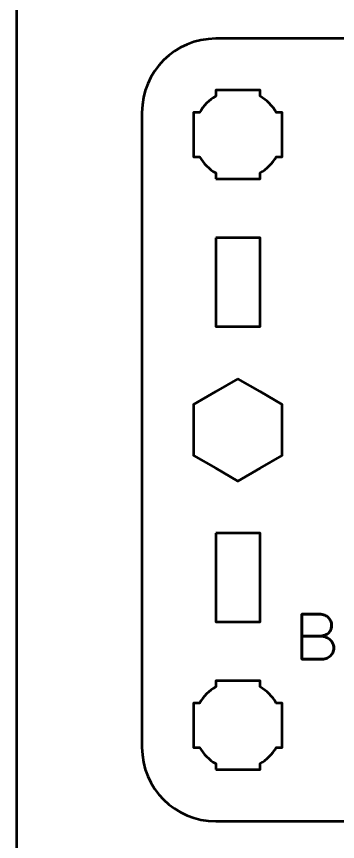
# Model space of a CAD drawing. Header units: centimetres. Extents: x -21 to 0, y -29.7 to 0.
# Drawn here: x -21 to -18.83, y -11.54 to -5.95 of the extents above; entities that cross this region are included whole.
import ezdxf

# ---------------------------------------------------------------- set-up
doc = ezdxf.new("R2010")
doc.units = ezdxf.units.CM
doc.header["$MEASUREMENT"] = 0
doc.layers.add('Layer 1', color=7, linetype='Continuous')

msp = doc.modelspace()

# ---------------------------------------------------------------- linework, layer by layer
at = {"layer": 'Layer 1', "color": 1, "lineweight": 53}
msp.add_open_spline([(-21.00003, -29.19995), (-21.00003, -29.19995), (-21.00003, -1.69992), (-21.00003, -1.69992), (-21.00003, -1.69992), (-21.00003, -1.61709), (-20.93286, -1.54992), (-20.85003, -1.54992), (-20.85003, -1.54992), (-20.7672, -1.54992), (-20.70003, -1.48275), (-20.70003, -1.39992), (-20.70003, -1.39992), (-20.70003, -1.31709), (-20.7672, -1.24992), (-20.85003, -1.24992), (-20.85003, -1.24992), (-20.93286, -1.24992), (-21.00003, -1.18275), (-21.00003, -1.09992), (-21.00003, -1.09992), (-21.00003, -1.09992), (-21.00003, -0.49992), (-21.00003, -0.49992), (-21.00003, -0.49992), (-21.00003, -0.22295), (-20.77694, 0.00004), (-20.49994, 0.00004), (-20.49994, 0.00004), (-20.49994, 0.00004), (-0.50008, 0.00004), (-0.50008, 0.00004), (-0.50008, 0.00004), (-0.22294, 0.00004), (0.00002, -0.22295), (0.00002, -0.49992), (0.00002, -0.49992), (0.00002, -0.49992), (0.00002, -29.19995), (0.00002, -29.19995), (0.00002, -29.19995), (0.00002, -29.47695), (-0.22294, -29.70004), (-0.50008, -29.70004), (-0.50008, -29.70004), (-0.50008, -29.70004), (-20.49994, -29.70004), (-20.49994, -29.70004), (-20.49994, -29.70004), (-20.77694, -29.70004), (-21.00003, -29.47695), (-21.00003, -29.19995)], degree=3, knots=[0, 0, 0, 0, 0.0769231, 0.0769231, 0.0769231, 0.0769231, 0.1538462, 0.1538462, 0.1538462, 0.1538462, 0.2307692, 0.2307692, 0.2307692, 0.2307692, 0.3076923, 0.3076923, 0.3076923, 0.3076923, 0.3846154, 0.3846154, 0.3846154, 0.3846154, 0.4615385, 0.4615385, 0.4615385, 0.4615385, 0.5384615, 0.5384615, 0.5384615, 0.5384615, 0.6153846, 0.6153846, 0.6153846, 0.6153846, 0.6923077, 0.6923077, 0.6923077, 0.6923077, 0.7692308, 0.7692308, 0.7692308, 0.7692308, 0.8461538, 0.8461538, 0.8461538, 0.8461538, 0.9230769, 0.9230769, 0.9230769, 0.9230769, 1, 1, 1, 1], dxfattribs=at)
at = {"layer": 'Layer 1', "color": 3, "lineweight": 53}
msp.add_open_spline([(-19.64992, -6.09997), (-19.64992, -6.09997), (-15.35005, -6.09997), (-15.35005, -6.09997), (-15.35005, -6.09997), (-15.07291, -6.09997), (-14.84995, -6.32306), (-14.84995, -6.60006), (-14.84995, -6.60006), (-14.84995, -6.60006), (-14.84995, -10.89993), (-14.84995, -10.89993), (-14.84995, -10.89993), (-14.84995, -11.17707), (-15.07291, -11.40003), (-15.35005, -11.40003), (-15.35005, -11.40003), (-15.35005, -11.40003), (-19.64992, -11.40003), (-19.64992, -11.40003), (-19.64992, -11.40003), (-19.92692, -11.40003), (-20.15001, -11.17707), (-20.15001, -10.89993), (-20.15001, -10.89993), (-20.15001, -10.89993), (-20.15001, -6.60006), (-20.15001, -6.60006), (-20.15001, -6.60006), (-20.15001, -6.32306), (-19.92692, -6.09997), (-19.64992, -6.09997)], degree=3, knots=[0, 0, 0, 0, 0.125, 0.125, 0.125, 0.125, 0.25, 0.25, 0.25, 0.25, 0.375, 0.375, 0.375, 0.375, 0.5, 0.5, 0.5, 0.5, 0.625, 0.625, 0.625, 0.625, 0.75, 0.75, 0.75, 0.75, 0.875, 0.875, 0.875, 0.875, 1, 1, 1, 1], dxfattribs=at)
at = {"layer": 'Layer 1', "lineweight": 53}
for points, knots in [([(-19.64997, -7.05006), (-19.64997, -7.05006), (-19.64997, -7.00988), (-19.64997, -7.00988), (-19.64997, -7.00988), (-19.69551, -6.98355), (-19.73347, -6.9456), (-19.75982, -6.90007), (-19.75982, -6.90007), (-19.75982, -6.90007), (-19.79997, -6.90007), (-19.79997, -6.90007), (-19.79997, -6.90007), (-19.79997, -6.90007), (-19.79997, -6.75155), (-19.79997, -6.75155), (-19.79997, -6.75155), (-19.79997, -6.75155), (-19.79999, -6.75), (-19.79999, -6.75), (-19.79999, -6.75), (-19.79999, -6.75), (-19.79997, -6.74845), (-19.79997, -6.74845), (-19.79997, -6.74845), (-19.79997, -6.74845), (-19.79997, -6.60006), (-19.79997, -6.60006), (-19.79997, -6.60006), (-19.79997, -6.60006), (-19.75987, -6.60006), (-19.75987, -6.60006), (-19.75987, -6.60006), (-19.73352, -6.55449), (-19.69553, -6.51649), (-19.64997, -6.49013), (-19.64997, -6.49013), (-19.64997, -6.49013), (-19.64997, -6.45005), (-19.64997, -6.45005), (-19.64997, -6.45005), (-19.64997, -6.45005), (-19.50463, -6.45005), (-19.50463, -6.45005), (-19.50463, -6.45005), (-19.50463, -6.45005), (-19.49999, -6.44999), (-19.49999, -6.44999), (-19.49999, -6.44999), (-19.49999, -6.44999), (-19.49534, -6.45005), (-19.49534, -6.45005), (-19.49534, -6.45005), (-19.49534, -6.45005), (-19.34996, -6.45005), (-19.34996, -6.45005), (-19.34996, -6.45005), (-19.34996, -6.45005), (-19.34996, -6.49013), (-19.34996, -6.49013), (-19.34996, -6.49013), (-19.30439, -6.51649), (-19.26642, -6.55449), (-19.24008, -6.60006), (-19.24008, -6.60006), (-19.24008, -6.60006), (-19.19996, -6.60006), (-19.19996, -6.60006), (-19.19996, -6.60006), (-19.19996, -6.60006), (-19.19996, -6.90007), (-19.19996, -6.90007), (-19.19996, -6.90007), (-19.19996, -6.90007), (-19.24013, -6.90007), (-19.24013, -6.90007), (-19.24013, -6.90007), (-19.26647, -6.9456), (-19.30443, -6.98355), (-19.34996, -7.00988), (-19.34996, -7.00988), (-19.34996, -7.00988), (-19.34996, -7.05006), (-19.34996, -7.05006), (-19.34996, -7.05006), (-19.34996, -7.05006), (-19.64997, -7.05006), (-19.64997, -7.05006)], [0, 0, 0, 0, 0.0454545, 0.0454545, 0.0454545, 0.0454545, 0.0909091, 0.0909091, 0.0909091, 0.0909091, 0.1363636, 0.1363636, 0.1363636, 0.1363636, 0.1818182, 0.1818182, 0.1818182, 0.1818182, 0.2272727, 0.2272727, 0.2272727, 0.2272727, 0.2727273, 0.2727273, 0.2727273, 0.2727273, 0.3181818, 0.3181818, 0.3181818, 0.3181818, 0.3636364, 0.3636364, 0.3636364, 0.3636364, 0.4090909, 0.4090909, 0.4090909, 0.4090909, 0.4545455, 0.4545455, 0.4545455, 0.4545455, 0.5, 0.5, 0.5, 0.5, 0.5454545, 0.5454545, 0.5454545, 0.5454545, 0.5909091, 0.5909091, 0.5909091, 0.5909091, 0.6363636, 0.6363636, 0.6363636, 0.6363636, 0.6818182, 0.6818182, 0.6818182, 0.6818182, 0.7272727, 0.7272727, 0.7272727, 0.7272727, 0.7727273, 0.7727273, 0.7727273, 0.7727273, 0.8181818, 0.8181818, 0.8181818, 0.8181818, 0.8636364, 0.8636364, 0.8636364, 0.8636364, 0.9090909, 0.9090909, 0.9090909, 0.9090909, 0.9545455, 0.9545455, 0.9545455, 0.9545455, 1, 1, 1, 1]), ([(-19.64992, -7.45001), (-19.64992, -7.45001), (-19.34991, -7.45001), (-19.34991, -7.45001), (-19.34991, -7.45001), (-19.34991, -7.45001), (-19.34991, -8.05002), (-19.34991, -8.05002), (-19.34991, -8.05002), (-19.34991, -8.05002), (-19.64992, -8.05002), (-19.64992, -8.05002), (-19.64992, -8.05002), (-19.64992, -8.05002), (-19.64992, -7.45001), (-19.64992, -7.45001)], [0, 0, 0, 0, 0.25, 0.25, 0.25, 0.25, 0.5, 0.5, 0.5, 0.5, 0.75, 0.75, 0.75, 0.75, 1, 1, 1, 1]), ([(-19.49998, -8.40359), (-19.49998, -8.40359), (-19.34998, -8.49019), (-19.34998, -8.49019), (-19.34998, -8.49019), (-19.34998, -8.49019), (-19.19998, -8.5768), (-19.19998, -8.5768), (-19.19998, -8.5768), (-19.19998, -8.5768), (-19.19998, -8.75), (-19.19998, -8.75), (-19.19998, -8.75), (-19.19998, -8.75), (-19.19998, -8.9232), (-19.19998, -8.9232), (-19.19998, -8.9232), (-19.19998, -8.9232), (-19.34998, -9.00981), (-19.34998, -9.00981), (-19.34998, -9.00981), (-19.34998, -9.00981), (-19.49998, -9.09641), (-19.49998, -9.09641), (-19.49998, -9.09641), (-19.49998, -9.09641), (-19.64998, -9.00981), (-19.64998, -9.00981), (-19.64998, -9.00981), (-19.64998, -9.00981), (-19.79998, -8.9232), (-19.79998, -8.9232), (-19.79998, -8.9232), (-19.79998, -8.9232), (-19.79998, -8.75), (-19.79998, -8.75), (-19.79998, -8.75), (-19.79998, -8.75), (-19.79998, -8.5768), (-19.79998, -8.5768), (-19.79998, -8.5768), (-19.79998, -8.5768), (-19.64998, -8.49019), (-19.64998, -8.49019), (-19.64998, -8.49019), (-19.64998, -8.49019), (-19.49998, -8.40359), (-19.49998, -8.40359)], [0, 0, 0, 0, 0.0833333, 0.0833333, 0.0833333, 0.0833333, 0.1666667, 0.1666667, 0.1666667, 0.1666667, 0.25, 0.25, 0.25, 0.25, 0.3333333, 0.3333333, 0.3333333, 0.3333333, 0.4166667, 0.4166667, 0.4166667, 0.4166667, 0.5, 0.5, 0.5, 0.5, 0.5833333, 0.5833333, 0.5833333, 0.5833333, 0.6666667, 0.6666667, 0.6666667, 0.6666667, 0.75, 0.75, 0.75, 0.75, 0.8333333, 0.8333333, 0.8333333, 0.8333333, 0.9166667, 0.9166667, 0.9166667, 0.9166667, 1, 1, 1, 1]), ([(-19.64992, -9.44998), (-19.64992, -9.44998), (-19.34991, -9.44998), (-19.34991, -9.44998), (-19.34991, -9.44998), (-19.34991, -9.44998), (-19.34991, -10.04998), (-19.34991, -10.04998), (-19.34991, -10.04998), (-19.34991, -10.04998), (-19.64992, -10.04998), (-19.64992, -10.04998), (-19.64992, -10.04998), (-19.64992, -10.04998), (-19.64992, -9.44998), (-19.64992, -9.44998)], [0, 0, 0, 0, 0.25, 0.25, 0.25, 0.25, 0.5, 0.5, 0.5, 0.5, 0.75, 0.75, 0.75, 0.75, 1, 1, 1, 1]), ([(-19.64997, -11.05006), (-19.64997, -11.05006), (-19.64997, -11.00988), (-19.64997, -11.00988), (-19.64997, -11.00988), (-19.69551, -10.98355), (-19.73347, -10.9456), (-19.75982, -10.90007), (-19.75982, -10.90007), (-19.75982, -10.90007), (-19.79997, -10.90007), (-19.79997, -10.90007), (-19.79997, -10.90007), (-19.79997, -10.90007), (-19.79997, -10.75155), (-19.79997, -10.75155), (-19.79997, -10.75155), (-19.79997, -10.75155), (-19.79999, -10.75), (-19.79999, -10.75), (-19.79999, -10.75), (-19.79999, -10.75), (-19.79997, -10.74845), (-19.79997, -10.74845), (-19.79997, -10.74845), (-19.79997, -10.74845), (-19.79997, -10.60006), (-19.79997, -10.60006), (-19.79997, -10.60006), (-19.79997, -10.60006), (-19.75987, -10.60006), (-19.75987, -10.60006), (-19.75987, -10.60006), (-19.73352, -10.55449), (-19.69553, -10.51649), (-19.64997, -10.49013), (-19.64997, -10.49013), (-19.64997, -10.49013), (-19.64997, -10.45005), (-19.64997, -10.45005), (-19.64997, -10.45005), (-19.64997, -10.45005), (-19.50463, -10.45005), (-19.50463, -10.45005), (-19.50463, -10.45005), (-19.50463, -10.45005), (-19.49999, -10.44999), (-19.49999, -10.44999), (-19.49999, -10.44999), (-19.49999, -10.44999), (-19.49534, -10.45005), (-19.49534, -10.45005), (-19.49534, -10.45005), (-19.49534, -10.45005), (-19.34996, -10.45005), (-19.34996, -10.45005), (-19.34996, -10.45005), (-19.34996, -10.45005), (-19.34996, -10.49013), (-19.34996, -10.49013), (-19.34996, -10.49013), (-19.30439, -10.51649), (-19.26642, -10.55449), (-19.24008, -10.60006), (-19.24008, -10.60006), (-19.24008, -10.60006), (-19.19996, -10.60006), (-19.19996, -10.60006), (-19.19996, -10.60006), (-19.19996, -10.60006), (-19.19996, -10.90007), (-19.19996, -10.90007), (-19.19996, -10.90007), (-19.19996, -10.90007), (-19.24013, -10.90007), (-19.24013, -10.90007), (-19.24013, -10.90007), (-19.26647, -10.9456), (-19.30443, -10.98355), (-19.34996, -11.00988), (-19.34996, -11.00988), (-19.34996, -11.00988), (-19.34996, -11.05006), (-19.34996, -11.05006), (-19.34996, -11.05006), (-19.34996, -11.05006), (-19.64997, -11.05006), (-19.64997, -11.05006)], [0, 0, 0, 0, 0.0454545, 0.0454545, 0.0454545, 0.0454545, 0.0909091, 0.0909091, 0.0909091, 0.0909091, 0.1363636, 0.1363636, 0.1363636, 0.1363636, 0.1818182, 0.1818182, 0.1818182, 0.1818182, 0.2272727, 0.2272727, 0.2272727, 0.2272727, 0.2727273, 0.2727273, 0.2727273, 0.2727273, 0.3181818, 0.3181818, 0.3181818, 0.3181818, 0.3636364, 0.3636364, 0.3636364, 0.3636364, 0.4090909, 0.4090909, 0.4090909, 0.4090909, 0.4545455, 0.4545455, 0.4545455, 0.4545455, 0.5, 0.5, 0.5, 0.5, 0.5454545, 0.5454545, 0.5454545, 0.5454545, 0.5909091, 0.5909091, 0.5909091, 0.5909091, 0.6363636, 0.6363636, 0.6363636, 0.6363636, 0.6818182, 0.6818182, 0.6818182, 0.6818182, 0.7272727, 0.7272727, 0.7272727, 0.7272727, 0.7727273, 0.7727273, 0.7727273, 0.7727273, 0.8181818, 0.8181818, 0.8181818, 0.8181818, 0.8636364, 0.8636364, 0.8636364, 0.8636364, 0.9090909, 0.9090909, 0.9090909, 0.9090909, 0.9545455, 0.9545455, 0.9545455, 0.9545455, 1, 1, 1, 1])]:
    msp.add_open_spline(points, degree=3, knots=knots, dxfattribs=at)
at = {"layer": 'Layer 1', "color": 5, "lineweight": 53}
msp.add_open_spline([(-19.06697, -10.14636), (-19.06697, -10.14636), (-18.94971, -10.14636), (-18.94971, -10.14636), (-18.94971, -10.14636), (-18.93447, -10.14629), (-18.92149, -10.14418), (-18.91055, -10.14001), (-18.91055, -10.14001), (-18.89968, -10.13592), (-18.89087, -10.13035), (-18.88402, -10.12336), (-18.88402, -10.12336), (-18.87718, -10.11638), (-18.87224, -10.10848), (-18.86913, -10.09973), (-18.86913, -10.09973), (-18.8661, -10.09105), (-18.86469, -10.08202), (-18.86504, -10.07271), (-18.86504, -10.07271), (-18.86547, -10.06339), (-18.86744, -10.05436), (-18.87097, -10.04554), (-18.87097, -10.04554), (-18.87443, -10.03672), (-18.87965, -10.02875), (-18.88649, -10.02162), (-18.88649, -10.02162), (-18.89333, -10.0145), (-18.90187, -10.00885), (-18.91224, -10.00469), (-18.91224, -10.00469), (-18.92262, -10.00046), (-18.93482, -9.99827), (-18.94886, -9.9982), (-18.94886, -9.9982), (-18.94886, -9.9982), (-19.06697, -9.9982), (-19.06697, -9.9982), (-19.06697, -9.9982), (-19.06697, -9.9982), (-19.06697, -10.30342), (-19.06697, -10.30342), (-19.06697, -10.30342), (-19.06697, -10.30342), (-18.93701, -10.30342), (-18.93701, -10.30342), (-18.93701, -10.30342), (-18.92487, -10.30342), (-18.91358, -10.30166), (-18.90314, -10.2982), (-18.90314, -10.2982), (-18.8927, -10.29467), (-18.8836, -10.28966), (-18.8757, -10.28296), (-18.8757, -10.28296), (-18.86786, -10.27633), (-18.86173, -10.26828), (-18.85735, -10.25876), (-18.85735, -10.25876), (-18.85298, -10.24923), (-18.85072, -10.23844), (-18.85065, -10.22637), (-18.85065, -10.22637), (-18.85093, -10.21424), (-18.85347, -10.2033), (-18.85834, -10.1935), (-18.85834, -10.1935), (-18.86321, -10.18369), (-18.86998, -10.17529), (-18.87873, -10.16824), (-18.87873, -10.16824), (-18.88748, -10.16125), (-18.89792, -10.15582), (-18.90992, -10.15208), (-18.90992, -10.15208), (-18.92191, -10.14834), (-18.93517, -10.14644), (-18.94971, -10.14636), (-18.94971, -10.14636), (-18.93517, -10.14644), (-18.92191, -10.14834), (-18.90992, -10.15208), (-18.90992, -10.15208), (-18.89792, -10.15582), (-18.88748, -10.16125), (-18.87873, -10.16824), (-18.87873, -10.16824), (-18.86998, -10.17529), (-18.86321, -10.18369), (-18.85834, -10.1935), (-18.85834, -10.1935), (-18.85347, -10.2033), (-18.85093, -10.21424), (-18.85065, -10.22637), (-18.85065, -10.22637), (-18.85072, -10.23844), (-18.85298, -10.24923), (-18.85735, -10.25876), (-18.85735, -10.25876), (-18.86173, -10.26828), (-18.86786, -10.27633), (-18.8757, -10.28296), (-18.8757, -10.28296), (-18.8836, -10.28966), (-18.8927, -10.29467), (-18.90314, -10.2982), (-18.90314, -10.2982), (-18.91358, -10.30166), (-18.92487, -10.30342), (-18.93701, -10.30342), (-18.93701, -10.30342), (-18.93701, -10.30342), (-19.06697, -10.30342), (-19.06697, -10.30342), (-19.06697, -10.30342), (-19.06697, -10.30342), (-19.06697, -9.9982), (-19.06697, -9.9982), (-19.06697, -9.9982), (-19.06697, -9.9982), (-18.94886, -9.9982), (-18.94886, -9.9982), (-18.94886, -9.9982), (-18.93482, -9.99827), (-18.92262, -10.00046), (-18.91224, -10.00469), (-18.91224, -10.00469), (-18.90187, -10.00885), (-18.89333, -10.0145), (-18.88649, -10.02162), (-18.88649, -10.02162), (-18.87965, -10.02875), (-18.87443, -10.03672), (-18.87097, -10.04554), (-18.87097, -10.04554), (-18.86744, -10.05436), (-18.86547, -10.06339), (-18.86504, -10.07271), (-18.86504, -10.07271), (-18.86469, -10.08202), (-18.8661, -10.09105), (-18.86913, -10.09973), (-18.86913, -10.09973), (-18.87224, -10.10848), (-18.87718, -10.11638), (-18.88402, -10.12336), (-18.88402, -10.12336), (-18.89087, -10.13035), (-18.89968, -10.13592), (-18.91055, -10.14001), (-18.91055, -10.14001), (-18.92149, -10.14418), (-18.93447, -10.14629), (-18.94971, -10.14636), (-18.94971, -10.14636), (-18.94971, -10.14636), (-19.06697, -10.14636), (-19.06697, -10.14636)], degree=3, knots=[0, 0, 0, 0, 0.025, 0.025, 0.025, 0.025, 0.05, 0.05, 0.05, 0.05, 0.075, 0.075, 0.075, 0.075, 0.1, 0.1, 0.1, 0.1, 0.125, 0.125, 0.125, 0.125, 0.15, 0.15, 0.15, 0.15, 0.175, 0.175, 0.175, 0.175, 0.2, 0.2, 0.2, 0.2, 0.225, 0.225, 0.225, 0.225, 0.25, 0.25, 0.25, 0.25, 0.275, 0.275, 0.275, 0.275, 0.3, 0.3, 0.3, 0.3, 0.325, 0.325, 0.325, 0.325, 0.35, 0.35, 0.35, 0.35, 0.375, 0.375, 0.375, 0.375, 0.4, 0.4, 0.4, 0.4, 0.425, 0.425, 0.425, 0.425, 0.45, 0.45, 0.45, 0.45, 0.475, 0.475, 0.475, 0.475, 0.5, 0.5, 0.5, 0.5, 0.525, 0.525, 0.525, 0.525, 0.55, 0.55, 0.55, 0.55, 0.575, 0.575, 0.575, 0.575, 0.6, 0.6, 0.6, 0.6, 0.625, 0.625, 0.625, 0.625, 0.65, 0.65, 0.65, 0.65, 0.675, 0.675, 0.675, 0.675, 0.7, 0.7, 0.7, 0.7, 0.725, 0.725, 0.725, 0.725, 0.75, 0.75, 0.75, 0.75, 0.775, 0.775, 0.775, 0.775, 0.8, 0.8, 0.8, 0.8, 0.825, 0.825, 0.825, 0.825, 0.85, 0.85, 0.85, 0.85, 0.875, 0.875, 0.875, 0.875, 0.9, 0.9, 0.9, 0.9, 0.925, 0.925, 0.925, 0.925, 0.95, 0.95, 0.95, 0.95, 0.975, 0.975, 0.975, 0.975, 1, 1, 1, 1], dxfattribs=at)

doc.saveas('drawing.dxf')
